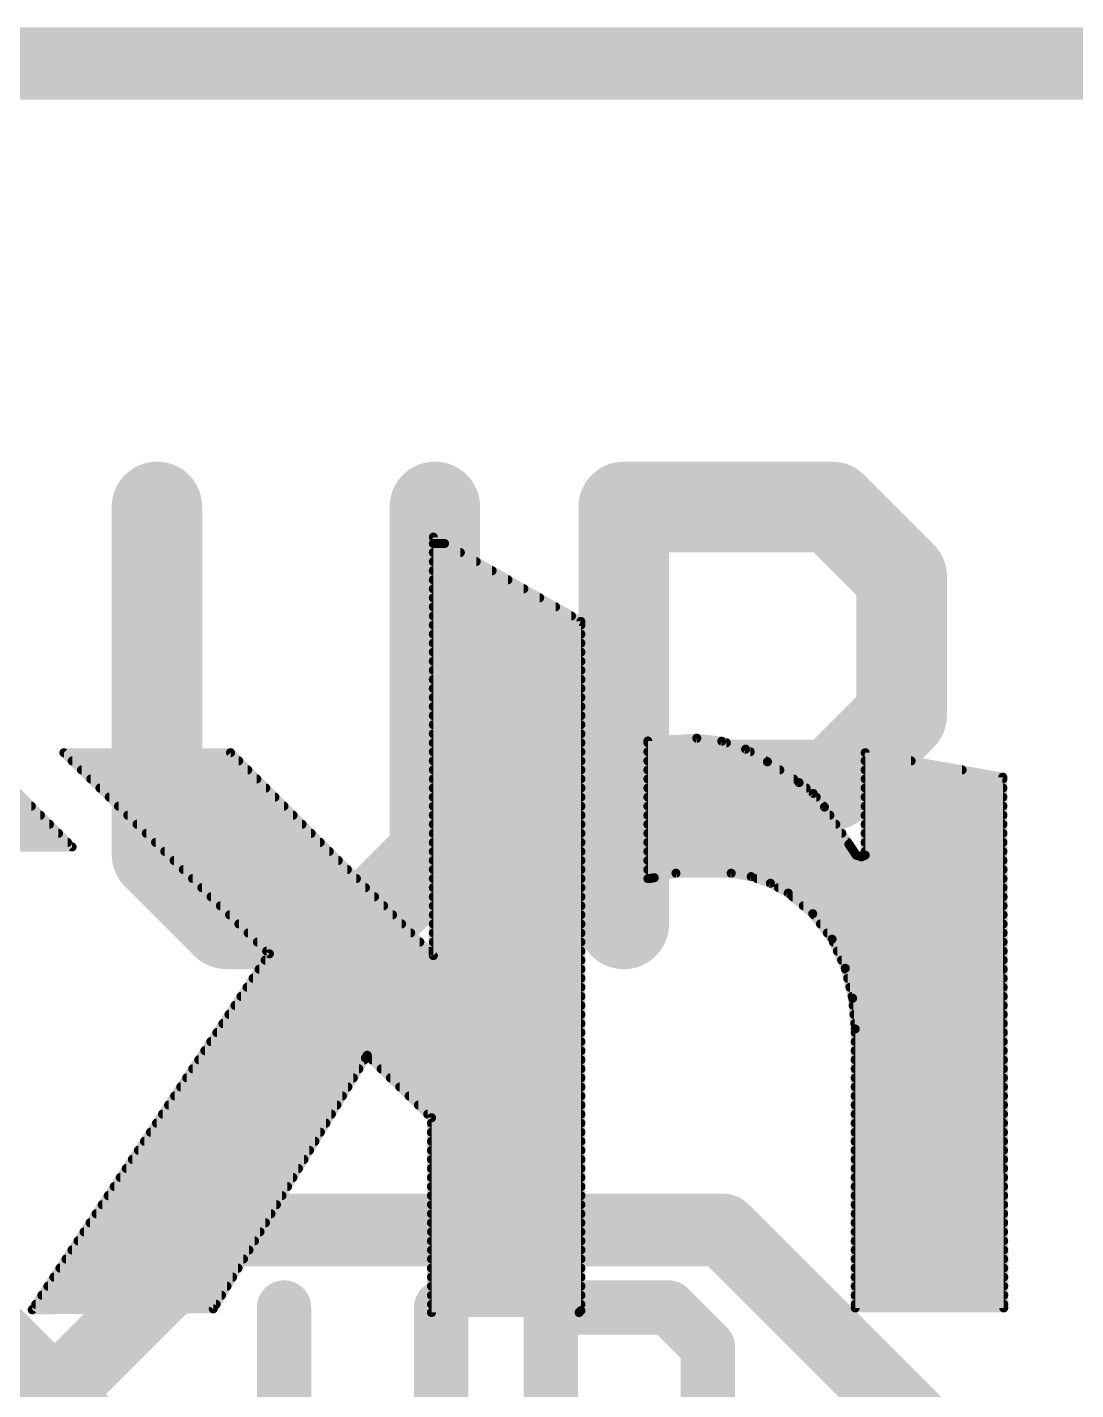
# Model space of a CAD drawing. Extents: x -19.1 to 23, y -12.7 to 20.4.
# Drawn here: x 10.079 to 13.02, y 16.601 to 20.422 of the extents above; entities that cross this region are included whole.
import ezdxf

# ---------------------------------------------------------------- set-up
doc = ezdxf.new("R2010")
doc.units = 0
for name, color, linetype in [('1', 12, 'CONTINUOUS'), ('20', 53, 'CONTINUOUS'), ('21', 41, 'CONTINUOUS'), ('22', 40, 'CONTINUOUS'), ('51', 53, 'CONTINUOUS')]:
    doc.layers.add(name, color=color, linetype=linetype)

# ---------------------------------------------------------------- blocks, each defined once
blk = doc.blocks.new('RECT')
blk.add_solid([(-0.5, -0.5), (0.5, -0.5), (-0.5, 0.5), (0.5, 0.5)])

msp = doc.modelspace()

# ---------------------------------------------------------------- linework, layer by layer
at = {"layer": '20', "const_width": 0.2032}
msp.add_lwpolyline([(22.86, 20.32), (0, 20.32)], dxfattribs=at)
at = {"layer": '21'}
for points, const_width in [([(10.4426, 19.0764), (10.4426, 18.1019)], 0.254), ([(11.2222, 18.1019), (11.2222, 19.0764)], 0.254), ([(11.7523, 17.907), (11.7523, 19.0764)], 0.254), ([(11.7523, 19.0764), (12.337, 19.0764)], 0.254), ([(12.337, 19.0764), (12.5319, 18.8815)], 0.254), ([(12.5319, 18.8815), (12.5319, 18.4917)], 0.254), ([(12.5319, 18.4917), (12.337, 18.2968)], 0.254), ([(12.337, 18.2968), (11.7523, 18.2968)], 0.254), ([(10.4426, 18.1019), (10.6375, 17.907)], 0.254), ([(11.0273, 17.907), (11.2222, 18.1019)], 0.254), ([(10.6375, 17.907), (11.0273, 17.907)], 0.254), ([(7.0813, 13.5132), (10.6168, 17.0487)], 0.2032), ([(10.6168, 17.0487), (12.031, 17.0487)], 0.2032), ([(12.031, 17.0487), (13.1978, 15.882)], 0.2032), ([(10.7991, 16.8313), (10.7991, 16.2805)], 0.1524), ([(11.2397, 16.2805), (11.2397, 16.8313)], 0.1524), ([(11.5475, 16.1703), (11.5475, 16.8313)], 0.1524), ([(11.5475, 16.8313), (11.878, 16.8313)], 0.1524), ([(11.878, 16.8313), (11.9881, 16.7211)], 0.1524), ([(11.9881, 16.7211), (11.9881, 16.5008)], 0.1524)]:
    msp.add_lwpolyline(points, dxfattribs=dict(at, const_width=const_width))
for points, const_width in [([(10.5061, 19.0764, 1), (10.3791, 19.0764)], 0.127), ([(11.2857, 19.0764, 1), (11.1587, 19.0764)], 0.127), ([(11.8158, 19.0764, 1), (11.6888, 19.0764)], 0.127), ([(11.7523, 19.1399, 1), (11.7523, 19.0129)], 0.127), ([(12.3819, 19.1213, 1), (12.2921, 19.0315)], 0.127), ([(12.337, 19.0129, 1), (12.337, 19.1399)], 0.127), ([(12.5954, 18.8815, 1), (12.4684, 18.8815)], 0.127), ([(12.487, 18.8366, 1), (12.5768, 18.9264)], 0.127), ([(12.5768, 18.4468, 1), (12.487, 18.5366)], 0.127), ([(12.4684, 18.4917, 1), (12.5954, 18.4917)], 0.127), ([(11.7523, 18.3603, 1), (11.7523, 18.2333)], 0.127), ([(12.337, 18.2333, 1), (12.337, 18.3603)], 0.127), ([(12.2921, 18.3417, 1), (12.3819, 18.2519)], 0.127), ([(10.4875, 18.1468, 1), (10.3977, 18.057)], 0.127), ([(11.2671, 18.057, 1), (11.1773, 18.1468)], 0.127), ([(10.3791, 18.1019, 1), (10.5061, 18.1019)], 0.127), ([(11.1587, 18.1019, 1), (11.2857, 18.1019)], 0.127), ([(10.6375, 17.9705, 1), (10.6375, 17.8435)], 0.127), ([(10.5926, 17.8621, 1), (10.6824, 17.9519)], 0.127), ([(10.9824, 17.9519, 1), (11.0722, 17.8621)], 0.127), ([(11.0273, 17.8435, 1), (11.0273, 17.9705)], 0.127), ([(11.6888, 17.907, 1), (11.8158, 17.907)], 0.127), ([(10.6168, 17.0995, 1), (10.6168, 16.9979)], 0.1016), ([(10.6527, 17.0128, 1), (10.5809, 17.0846)], 0.1016), ([(12.067, 17.0846, 1), (11.9951, 17.0128)], 0.1016), ([(12.031, 16.9979, 1), (12.031, 17.0995)], 0.1016), ([(10.8372, 16.8313, 1), (10.761, 16.8313)], 0.0762), ([(11.2778, 16.8313, 1), (11.2016, 16.8313)], 0.0762), ([(11.5856, 16.8313, 1), (11.5094, 16.8313)], 0.0762), ([(11.5475, 16.8694, 1), (11.5475, 16.7932)], 0.0762), ([(11.9049, 16.8582, 1), (11.851, 16.8043)], 0.0762), ([(11.878, 16.7932, 1), (11.878, 16.8694)], 0.0762), ([(12.0262, 16.7211, 1), (11.95, 16.7211)], 0.0762), ([(11.9612, 16.6942, 1), (12.0151, 16.7481)], 0.0762)]:
    msp.add_lwpolyline(points, format="xyb", dxfattribs=dict(at, const_width=const_width))
at = {"layer": '22', "const_width": 0.0254}
for points in [[(11.632, 18.7554), (11.218, 18.9916)], [(11.218, 18.9916), (11.218, 17.8181)], [(11.218, 18.9738), (11.2492, 18.9738)], [(11.218, 18.9484), (11.2937, 18.9484)], [(11.218, 18.923), (11.3382, 18.923)], [(11.218, 18.8976), (11.3828, 18.8976)], [(11.218, 18.8722), (11.4273, 18.8722)], [(11.218, 18.8468), (11.4718, 18.8468)], [(11.218, 18.8214), (11.5163, 18.8214)], [(11.218, 18.796), (11.5608, 18.796)], [(11.218, 18.7706), (11.6054, 18.7706)], [(11.632, 16.8224), (11.632, 18.7554)], [(11.218, 18.7452), (11.632, 18.7452)], [(11.218, 18.7198), (11.632, 18.7198)], [(11.218, 18.6944), (11.632, 18.6944)], [(11.218, 18.669), (11.632, 18.669)], [(11.218, 18.6436), (11.632, 18.6436)], [(11.218, 18.6182), (11.632, 18.6182)], [(11.218, 18.5928), (11.632, 18.5928)], [(11.218, 18.5674), (11.632, 18.5674)], [(11.218, 18.542), (11.632, 18.542)], [(11.218, 18.5166), (11.632, 18.5166)], [(11.218, 18.4912), (11.632, 18.4912)], [(11.218, 18.4658), (11.632, 18.4658)], [(11.218, 18.4404), (11.632, 18.4404)], [(11.218, 18.415), (11.632, 18.415)], [(11.9571, 18.4277), (11.8199, 18.4201)], [(11.8199, 18.4201), (11.8199, 18.034)], [(11.8199, 18.415), (12.04, 18.415)], [(12.0272, 18.4193), (11.9571, 18.4277)], [(12.0941, 18.397), (12.0272, 18.4193)], [(10.2045, 18.1229), (9.9378, 18.3896)], [(10.649, 18.3871), (10.1816, 18.3871)], [(10.1816, 18.3871), (10.7582, 17.8232)], [(11.218, 17.8181), (10.649, 18.3871)], [(11.218, 18.3896), (11.632, 18.3896)], [(11.8199, 18.3896), (12.1069, 18.3896)], [(12.1552, 18.3617), (12.0941, 18.397)], [(12.8156, 18.3185), (12.4295, 18.3871)], [(12.4295, 18.3871), (12.4295, 18.1)], [(10.205, 18.3642), (10.6719, 18.3642)], [(10.231, 18.3388), (10.6973, 18.3388)], [(11.218, 18.3642), (11.632, 18.3642)], [(11.218, 18.3388), (11.632, 18.3388)], [(11.8199, 18.3642), (12.1509, 18.3642)], [(11.8199, 18.3388), (12.19, 18.3388)], [(12.2441, 18.3032), (12.1552, 18.3617)], [(12.4295, 18.3642), (12.5584, 18.3642)], [(12.4295, 18.3388), (12.7013, 18.3388)], [(10.257, 18.3134), (10.7227, 18.3134)], [(11.218, 18.3134), (11.632, 18.3134)], [(11.8199, 18.3134), (12.2286, 18.3134)], [(12.2836, 18.273), (12.2441, 18.3032)], [(12.4295, 18.3134), (12.8156, 18.3134)], [(12.8182, 16.83), (12.8156, 18.3185)], [(10.2829, 18.288), (10.7481, 18.288)], [(10.3089, 18.2626), (10.7735, 18.2626)], [(11.218, 18.288), (11.632, 18.288)], [(11.218, 18.2626), (11.632, 18.2626)], [(11.8199, 18.288), (12.264, 18.288)], [(11.8199, 18.2626), (12.2921, 18.2626)], [(12.3152, 18.2347), (12.2836, 18.273)], [(12.4295, 18.288), (12.8157, 18.288)], [(12.4295, 18.2626), (12.8157, 18.2626)], [(9.0894, 18.2372), (10.0902, 18.2372)], [(10.3349, 18.2372), (10.7989, 18.2372)], [(11.218, 18.2372), (11.632, 18.2372)], [(11.8199, 18.2372), (12.3131, 18.2372)], [(12.3838, 18.1305), (12.3152, 18.2347)], [(12.4295, 18.2372), (12.8157, 18.2372)], [(9.0894, 18.2118), (10.1156, 18.2118)], [(9.0894, 18.1864), (10.141, 18.1864)], [(10.3608, 18.2118), (10.8243, 18.2118)], [(10.3868, 18.1864), (10.8497, 18.1864)], [(11.218, 18.2118), (11.632, 18.2118)], [(11.218, 18.1864), (11.632, 18.1864)], [(11.8199, 18.2118), (12.3303, 18.2118)], [(11.8199, 18.1864), (12.347, 18.1864)], [(12.4295, 18.2118), (12.8158, 18.2118)], [(12.4295, 18.1864), (12.8158, 18.1864)], [(9.0894, 18.161), (10.1664, 18.161)], [(10.4128, 18.161), (10.8751, 18.161)], [(11.218, 18.161), (11.632, 18.161)], [(11.8199, 18.161), (12.3637, 18.161)], [(12.4295, 18.161), (12.8159, 18.161)], [(9.0894, 18.1356), (10.1918, 18.1356)], [(9.8057, 18.1204), (10.2045, 18.1229)], [(10.4388, 18.1356), (10.9005, 18.1356)], [(10.4647, 18.1102), (10.9259, 18.1102)], [(11.218, 18.1356), (11.632, 18.1356)], [(11.218, 18.1102), (11.632, 18.1102)], [(11.8199, 18.1356), (12.3804, 18.1356)], [(11.8199, 18.1102), (12.3973, 18.1102)], [(12.4041, 18.1), (12.3838, 18.1305)], [(12.4194, 18.095), (12.4041, 18.1)], [(12.4295, 18.1), (12.4194, 18.095)], [(12.4295, 18.1356), (12.8159, 18.1356)], [(12.4295, 18.1102), (12.816, 18.1102)], [(10.4907, 18.0848), (10.9513, 18.0848)], [(11.218, 18.0848), (11.632, 18.0848)], [(11.8199, 18.0848), (12.816, 18.0848)], [(10.5167, 18.0594), (10.9767, 18.0594)], [(10.5427, 18.034), (11.0021, 18.034)], [(11.218, 18.0594), (11.632, 18.0594)], [(11.218, 18.034), (11.632, 18.034)], [(11.8199, 18.0594), (12.8161, 18.0594)], [(11.8199, 18.034), (11.8225, 18.034)], [(11.8199, 18.034), (11.8225, 18.034)], [(11.8225, 18.034), (11.8377, 18.0365)], [(11.8377, 18.0365), (11.8987, 18.0492)], [(11.8987, 18.0492), (12.0536, 18.0492)], [(12.0536, 18.0492), (12.1098, 18.0397)], [(12.1098, 18.0397), (12.1637, 18.0209)], [(12.1261, 18.034), (12.8161, 18.034)], [(10.5686, 18.0086), (11.0275, 18.0086)], [(11.218, 18.0086), (11.632, 18.0086)], [(12.1637, 18.0209), (12.2136, 17.9934)], [(12.186, 18.0086), (12.8161, 18.0086)], [(12.2136, 17.9934), (12.2823, 17.9357)], [(10.5946, 17.9832), (11.0529, 17.9832)], [(10.6206, 17.9578), (11.0783, 17.9578)], [(11.218, 17.9832), (11.632, 17.9832)], [(11.218, 17.9578), (11.632, 17.9578)], [(12.2257, 17.9832), (12.8162, 17.9832)], [(12.256, 17.9578), (12.8162, 17.9578)], [(10.6465, 17.9324), (11.1037, 17.9324)], [(11.218, 17.9324), (11.632, 17.9324)], [(12.2823, 17.9357), (12.3366, 17.8642)], [(12.2848, 17.9324), (12.8163, 17.9324)], [(10.6725, 17.907), (11.1291, 17.907)], [(10.6985, 17.8816), (11.1545, 17.8816)], [(11.218, 17.907), (11.632, 17.907)], [(11.218, 17.8816), (11.632, 17.8816)], [(12.3041, 17.907), (12.8163, 17.907)], [(12.3233, 17.8816), (12.8164, 17.8816)], [(10.7245, 17.8562), (11.1799, 17.8562)], [(11.218, 17.8562), (11.632, 17.8562)], [(12.3366, 17.8642), (12.3737, 17.7825)], [(12.3402, 17.8562), (12.8164, 17.8562)], [(10.7582, 17.8232), (10.0927, 16.825)], [(10.7463, 17.8054), (11.632, 17.8054)], [(10.7504, 17.8308), (11.2053, 17.8308)], [(11.218, 17.8308), (11.632, 17.8308)], [(12.3517, 17.8308), (12.8165, 17.8308)], [(12.3633, 17.8054), (12.8165, 17.8054)], [(10.7294, 17.78), (11.632, 17.78)], [(12.3737, 17.7825), (12.3942, 17.6985)], [(12.3743, 17.78), (12.8165, 17.78)], [(10.6955, 17.7292), (11.632, 17.7292)], [(10.7125, 17.7546), (11.632, 17.7546)], [(12.3805, 17.7546), (12.8166, 17.7546)], [(12.3867, 17.7292), (12.8166, 17.7292)], [(10.6617, 17.6784), (11.632, 17.6784)], [(10.6786, 17.7038), (11.632, 17.7038)], [(12.3929, 17.7038), (12.8167, 17.7038)], [(12.3942, 17.6985), (12.4016, 17.6124)], [(12.3959, 17.6784), (12.8167, 17.6784)], [(10.6447, 17.653), (11.632, 17.653)], [(12.3981, 17.653), (12.8168, 17.653)], [(10.6109, 17.6022), (11.632, 17.6022)], [(10.6278, 17.6276), (11.632, 17.6276)], [(12.4003, 17.6276), (12.8168, 17.6276)], [(12.4016, 17.6124), (12.4016, 16.83)], [(12.4016, 17.6022), (12.8169, 17.6022)], [(10.5939, 17.5768), (11.632, 17.5768)], [(12.4016, 17.5768), (12.8169, 17.5768)], [(10.5601, 17.526), (11.0244, 17.526)], [(10.577, 17.5514), (11.632, 17.5514)], [(10.6007, 16.8275), (11.0275, 17.5311)], [(11.0275, 17.5311), (11.0325, 17.5387)], [(11.0325, 17.5387), (11.2129, 17.3634)], [(11.0456, 17.526), (11.632, 17.526)], [(12.4016, 17.5514), (12.8169, 17.5514)], [(12.4016, 17.526), (12.817, 17.526)], [(10.5431, 17.5006), (11.009, 17.5006)], [(11.0717, 17.5006), (11.632, 17.5006)], [(12.4016, 17.5006), (12.817, 17.5006)], [(10.5093, 17.4498), (10.9782, 17.4498)], [(10.5262, 17.4752), (10.9936, 17.4752)], [(11.0978, 17.4752), (11.632, 17.4752)], [(11.124, 17.4498), (11.632, 17.4498)], [(12.4016, 17.4752), (12.8171, 17.4752)], [(12.4016, 17.4498), (12.8171, 17.4498)], [(10.4923, 17.4244), (10.9628, 17.4244)], [(11.1501, 17.4244), (11.632, 17.4244)], [(12.4016, 17.4244), (12.8172, 17.4244)], [(10.4585, 17.3736), (10.932, 17.3736)], [(10.4754, 17.399), (10.9474, 17.399)], [(11.1763, 17.399), (11.632, 17.399)], [(11.2024, 17.3736), (11.632, 17.3736)], [(12.4016, 17.399), (12.8172, 17.399)], [(12.4016, 17.3736), (12.8173, 17.3736)], [(10.4415, 17.3482), (10.9166, 17.3482)], [(11.2129, 17.3634), (11.2129, 16.8173)], [(11.2129, 17.3482), (11.632, 17.3482)], [(12.4016, 17.3482), (12.8173, 17.3482)], [(10.4077, 17.2974), (10.8857, 17.2974)], [(10.4246, 17.3228), (10.9011, 17.3228)], [(11.2129, 17.3228), (11.632, 17.3228)], [(11.2129, 17.2974), (11.632, 17.2974)], [(12.4016, 17.3228), (12.8173, 17.3228)], [(12.4016, 17.2974), (12.8174, 17.2974)], [(10.3907, 17.272), (10.8703, 17.272)], [(11.2129, 17.272), (11.632, 17.272)], [(12.4016, 17.272), (12.8174, 17.272)], [(10.3568, 17.2212), (10.8395, 17.2212)], [(10.3738, 17.2466), (10.8549, 17.2466)], [(11.2129, 17.2466), (11.632, 17.2466)], [(11.2129, 17.2212), (11.632, 17.2212)], [(12.4016, 17.2466), (12.8175, 17.2466)], [(12.4016, 17.2212), (12.8175, 17.2212)], [(10.3399, 17.1958), (10.8241, 17.1958)], [(11.2129, 17.1958), (11.632, 17.1958)], [(12.4016, 17.1958), (12.8176, 17.1958)], [(10.306, 17.145), (10.7933, 17.145)], [(10.323, 17.1704), (10.8087, 17.1704)], [(11.2129, 17.1704), (11.632, 17.1704)], [(11.2129, 17.145), (11.632, 17.145)], [(12.4016, 17.1704), (12.8176, 17.1704)], [(12.4016, 17.145), (12.8177, 17.145)], [(10.2891, 17.1196), (10.7779, 17.1196)], [(11.2129, 17.1196), (11.632, 17.1196)], [(12.4016, 17.1196), (12.8177, 17.1196)], [(10.2552, 17.0688), (10.7471, 17.0688)], [(10.2722, 17.0942), (10.7625, 17.0942)], [(11.2129, 17.0942), (11.632, 17.0942)], [(11.2129, 17.0688), (11.632, 17.0688)], [(12.4016, 17.0942), (12.8177, 17.0942)], [(12.4016, 17.0688), (12.8178, 17.0688)], [(10.2383, 17.0434), (10.7317, 17.0434)], [(11.2129, 17.0434), (11.632, 17.0434)], [(12.4016, 17.0434), (12.8178, 17.0434)], [(10.2044, 16.9926), (10.7008, 16.9926)], [(10.2214, 17.018), (10.7163, 17.018)], [(11.2129, 17.018), (11.632, 17.018)], [(11.2129, 16.9926), (11.632, 16.9926)], [(12.4016, 17.018), (12.8179, 17.018)], [(12.4016, 16.9926), (12.8179, 16.9926)], [(10.1875, 16.9672), (10.6854, 16.9672)], [(11.2129, 16.9672), (11.632, 16.9672)], [(12.4016, 16.9672), (12.818, 16.9672)], [(10.1536, 16.9164), (10.6546, 16.9164)], [(10.1706, 16.9418), (10.67, 16.9418)], [(11.2129, 16.9418), (11.632, 16.9418)], [(11.2129, 16.9164), (11.632, 16.9164)], [(12.4016, 16.9418), (12.818, 16.9418)], [(12.4016, 16.9164), (12.8181, 16.9164)], [(10.1367, 16.891), (10.6392, 16.891)], [(11.2129, 16.891), (11.632, 16.891)], [(12.4016, 16.891), (12.8181, 16.891)], [(10.1028, 16.8402), (10.6084, 16.8402)], [(10.1198, 16.8656), (10.6238, 16.8656)], [(11.2129, 16.8656), (11.632, 16.8656)], [(11.2129, 16.8402), (11.632, 16.8402)], [(12.4016, 16.8656), (12.8181, 16.8656)], [(12.4016, 16.8402), (12.8182, 16.8402)], [(10.0927, 16.825), (10.6007, 16.8275)], [(11.2129, 16.8173), (11.6269, 16.8173)], [(11.6269, 16.8173), (11.632, 16.8224)], [(12.4016, 16.83), (12.8182, 16.83)]]:
    msp.add_lwpolyline(points, dxfattribs=at)
at = {"layer": '22', "const_width": 0.0127}
for points in [[(11.2211, 18.9971, 1), (11.2149, 18.9861)], [(11.2243, 18.9916, 1), (11.2117, 18.9916)], [(11.218, 18.9802, 1), (11.218, 18.9674)], [(11.218, 18.9548, 1), (11.218, 18.942)], [(11.2492, 18.9674, 1), (11.2492, 18.9802)], [(11.2937, 18.942, 1), (11.2937, 18.9548)], [(11.218, 18.9294, 1), (11.218, 18.9167)], [(11.3382, 18.9167, 1), (11.3382, 18.9294)], [(11.218, 18.904, 1), (11.218, 18.8912)], [(11.218, 18.8786, 1), (11.218, 18.8658)], [(11.3828, 18.8912, 1), (11.3828, 18.904)], [(11.4273, 18.8658, 1), (11.4273, 18.8786)], [(11.218, 18.8532, 1), (11.218, 18.8405)], [(11.4718, 18.8405, 1), (11.4718, 18.8532)], [(11.218, 18.8278, 1), (11.218, 18.815)], [(11.218, 18.8024, 1), (11.218, 18.7896)], [(11.5163, 18.815, 1), (11.5163, 18.8278)], [(11.5608, 18.7896, 1), (11.5608, 18.8024)], [(11.218, 18.777, 1), (11.218, 18.7643)], [(11.6054, 18.7643, 1), (11.6054, 18.777)], [(11.6383, 18.7554, 1), (11.6257, 18.7554)], [(11.6289, 18.7499, 1), (11.6351, 18.7609)], [(11.218, 18.7516, 1), (11.218, 18.7388)], [(11.218, 18.7262, 1), (11.218, 18.7134)], [(11.632, 18.7388, 1), (11.632, 18.7516)], [(11.632, 18.7134, 1), (11.632, 18.7262)], [(11.218, 18.7008, 1), (11.218, 18.6881)], [(11.632, 18.6881, 1), (11.632, 18.7008)], [(11.218, 18.6754, 1), (11.218, 18.6626)], [(11.218, 18.65, 1), (11.218, 18.6372)], [(11.632, 18.6626, 1), (11.632, 18.6754)], [(11.632, 18.6372, 1), (11.632, 18.65)], [(11.218, 18.6246, 1), (11.218, 18.6119)], [(11.632, 18.6119, 1), (11.632, 18.6246)], [(11.218, 18.5992, 1), (11.218, 18.5864)], [(11.218, 18.5738, 1), (11.218, 18.561)], [(11.632, 18.5864, 1), (11.632, 18.5992)], [(11.632, 18.561, 1), (11.632, 18.5738)], [(11.218, 18.5484, 1), (11.218, 18.5357)], [(11.632, 18.5357, 1), (11.632, 18.5484)], [(11.218, 18.523, 1), (11.218, 18.5102)], [(11.218, 18.4976, 1), (11.218, 18.4848)], [(11.632, 18.5102, 1), (11.632, 18.523)], [(11.632, 18.4848, 1), (11.632, 18.4976)], [(11.218, 18.4722, 1), (11.218, 18.4595)], [(11.632, 18.4595, 1), (11.632, 18.4722)], [(11.218, 18.4468, 1), (11.218, 18.434)], [(11.218, 18.4214, 1), (11.218, 18.4086)], [(11.632, 18.434, 1), (11.632, 18.4468)], [(11.632, 18.4086, 1), (11.632, 18.4214)], [(11.8195, 18.4264, 1), (11.8203, 18.4138)], [(11.8199, 18.4214, 1), (11.8199, 18.4086)], [(11.8262, 18.4201, 1), (11.8136, 18.4201)], [(11.9579, 18.434, 1), (11.9563, 18.4214)], [(11.9575, 18.4214, 1), (11.9567, 18.434)], [(12.0292, 18.4253, 1), (12.0251, 18.4133)], [(12.0264, 18.413, 1), (12.0279, 18.4256)], [(12.04, 18.4086, 1), (12.04, 18.4214)], [(10.1816, 18.3935, 1), (10.1816, 18.3807)], [(10.186, 18.3916, 1), (10.1772, 18.3826)], [(10.6535, 18.3916, 1), (10.6445, 18.3826)], [(10.649, 18.3807, 1), (10.649, 18.3935)], [(11.218, 18.396, 1), (11.218, 18.3833)], [(11.632, 18.3833, 1), (11.632, 18.396)], [(11.8199, 18.396, 1), (11.8199, 18.3833)], [(12.0973, 18.4025, 1), (12.0909, 18.3915)], [(12.0921, 18.391, 1), (12.0961, 18.403)], [(12.1069, 18.3833, 1), (12.1069, 18.396)], [(12.4306, 18.3934, 1), (12.4284, 18.3808)], [(12.4359, 18.3871, 1), (12.4232, 18.3871)], [(10.205, 18.3706, 1), (10.205, 18.3578)], [(10.231, 18.3452, 1), (10.231, 18.3325)], [(10.6719, 18.3578, 1), (10.6719, 18.3706)], [(10.6973, 18.3325, 1), (10.6973, 18.3452)], [(11.218, 18.3706, 1), (11.218, 18.3578)], [(11.218, 18.3452, 1), (11.218, 18.3325)], [(11.632, 18.3578, 1), (11.632, 18.3706)], [(11.632, 18.3325, 1), (11.632, 18.3452)], [(11.8199, 18.3706, 1), (11.8199, 18.3578)], [(11.8199, 18.3452, 1), (11.8199, 18.3325)], [(12.1587, 18.367, 1), (12.1517, 18.3564)], [(12.1509, 18.3578, 1), (12.1509, 18.3706)], [(12.152, 18.3562, 1), (12.1584, 18.3672)], [(12.19, 18.3325, 1), (12.19, 18.3452)], [(12.4295, 18.3706, 1), (12.4295, 18.3578)], [(12.4295, 18.3452, 1), (12.4295, 18.3325)], [(12.5584, 18.3578, 1), (12.5584, 18.3706)], [(12.7013, 18.3325, 1), (12.7013, 18.3452)], [(10.257, 18.3198, 1), (10.257, 18.3071)], [(10.7227, 18.3071, 1), (10.7227, 18.3198)], [(11.218, 18.3198, 1), (11.218, 18.3071)], [(11.632, 18.3071, 1), (11.632, 18.3198)], [(11.8199, 18.3198, 1), (11.8199, 18.3071)], [(12.2286, 18.3071, 1), (12.2286, 18.3198)], [(12.248, 18.3082, 1), (12.2402, 18.2982)], [(12.2406, 18.2979, 1), (12.2476, 18.3085)], [(12.4295, 18.3198, 1), (12.4295, 18.3071)], [(12.8219, 18.3185, 1), (12.8093, 18.3185)], [(12.8145, 18.3122, 1), (12.8167, 18.3248)], [(12.8156, 18.3071, 1), (12.8156, 18.3198)], [(10.2829, 18.2944, 1), (10.2829, 18.2816)], [(10.3089, 18.269, 1), (10.3089, 18.2563)], [(10.7481, 18.2816, 1), (10.7481, 18.2944)], [(10.7735, 18.2563, 1), (10.7735, 18.269)], [(11.218, 18.2944, 1), (11.218, 18.2816)], [(11.218, 18.269, 1), (11.218, 18.2563)], [(11.632, 18.2816, 1), (11.632, 18.2944)], [(11.632, 18.2563, 1), (11.632, 18.269)], [(11.8199, 18.2944, 1), (11.8199, 18.2816)], [(11.8199, 18.269, 1), (11.8199, 18.2563)], [(12.264, 18.2816, 1), (12.264, 18.2944)], [(12.2884, 18.277, 1), (12.2787, 18.269)], [(12.2797, 18.268, 1), (12.2874, 18.278)], [(12.2921, 18.2563, 1), (12.2921, 18.269)], [(12.4295, 18.2944, 1), (12.4295, 18.2816)], [(12.4295, 18.269, 1), (12.4295, 18.2563)], [(12.8157, 18.2816, 1), (12.8157, 18.2944)], [(12.8157, 18.2563, 1), (12.8157, 18.269)], [(10.0902, 18.2309, 1), (10.0902, 18.2436)], [(10.3349, 18.2436, 1), (10.3349, 18.2309)], [(10.7989, 18.2309, 1), (10.7989, 18.2436)], [(11.218, 18.2436, 1), (11.218, 18.2309)], [(11.632, 18.2309, 1), (11.632, 18.2436)], [(11.8199, 18.2436, 1), (11.8199, 18.2309)], [(12.3205, 18.2382, 1), (12.3099, 18.2312)], [(12.3103, 18.2307, 1), (12.3201, 18.2387)], [(12.3131, 18.2309, 1), (12.3131, 18.2436)], [(12.4295, 18.2436, 1), (12.4295, 18.2309)], [(12.8157, 18.2309, 1), (12.8157, 18.2436)], [(10.1156, 18.2054, 1), (10.1156, 18.2182)], [(10.141, 18.1801, 1), (10.141, 18.1928)], [(10.3608, 18.2182, 1), (10.3608, 18.2054)], [(10.3868, 18.1928, 1), (10.3868, 18.1801)], [(10.8243, 18.2054, 1), (10.8243, 18.2182)], [(10.8497, 18.1801, 1), (10.8497, 18.1928)], [(11.218, 18.2182, 1), (11.218, 18.2054)], [(11.218, 18.1928, 1), (11.218, 18.1801)], [(11.632, 18.2054, 1), (11.632, 18.2182)], [(11.632, 18.1801, 1), (11.632, 18.1928)], [(11.8199, 18.2182, 1), (11.8199, 18.2054)], [(11.8199, 18.1928, 1), (11.8199, 18.1801)], [(12.3303, 18.2054, 1), (12.3303, 18.2182)], [(12.347, 18.1801, 1), (12.347, 18.1928)], [(12.4295, 18.2182, 1), (12.4295, 18.2054)], [(12.4295, 18.1928, 1), (12.4295, 18.1801)], [(12.8158, 18.2054, 1), (12.8158, 18.2182)], [(12.8158, 18.1801, 1), (12.8158, 18.1928)], [(10.1664, 18.1547, 1), (10.1664, 18.1674)], [(10.4128, 18.1674, 1), (10.4128, 18.1547)], [(10.8751, 18.1547, 1), (10.8751, 18.1674)], [(11.218, 18.1674, 1), (11.218, 18.1547)], [(11.632, 18.1547, 1), (11.632, 18.1674)], [(11.8199, 18.1674, 1), (11.8199, 18.1547)], [(12.3637, 18.1547, 1), (12.3637, 18.1674)], [(12.4295, 18.1674, 1), (12.4295, 18.1547)], [(12.8159, 18.1547, 1), (12.8159, 18.1674)], [(10.1918, 18.1292, 1), (10.1918, 18.142)], [(10.2, 18.1184, 1), (10.209, 18.1274)], [(10.2045, 18.1166, 1), (10.2045, 18.1292)], [(10.4388, 18.142, 1), (10.4388, 18.1292)], [(10.4647, 18.1166, 1), (10.4647, 18.1039)], [(10.9005, 18.1292, 1), (10.9005, 18.142)], [(10.9259, 18.1039, 1), (10.9259, 18.1166)], [(11.218, 18.142, 1), (11.218, 18.1292)], [(11.218, 18.1166, 1), (11.218, 18.1039)], [(11.632, 18.1292, 1), (11.632, 18.142)], [(11.632, 18.1039, 1), (11.632, 18.1166)], [(11.8199, 18.142, 1), (11.8199, 18.1292)], [(11.8199, 18.1166, 1), (11.8199, 18.1039)], [(12.3891, 18.134, 1), (12.3785, 18.127)], [(12.3785, 18.127, 1), (12.3891, 18.134)], [(12.3804, 18.1292, 1), (12.3804, 18.142)], [(12.3973, 18.1039, 1), (12.3973, 18.1166)], [(12.4061, 18.106, 1), (12.4021, 18.094)], [(12.4295, 18.142, 1), (12.4295, 18.1292)], [(12.4295, 18.1166, 1), (12.4295, 18.1039)], [(12.4323, 18.0943, 1), (12.4267, 18.1057)], [(12.8159, 18.1292, 1), (12.8159, 18.142)], [(12.816, 18.1039, 1), (12.816, 18.1166)], [(10.4907, 18.0912, 1), (10.4907, 18.0785)], [(10.9513, 18.0785, 1), (10.9513, 18.0912)], [(11.218, 18.0912, 1), (11.218, 18.0785)], [(11.632, 18.0785, 1), (11.632, 18.0912)], [(11.8199, 18.0912, 1), (11.8199, 18.0785)], [(12.3988, 18.0965, 1), (12.4094, 18.1035)], [(12.4166, 18.1007, 1), (12.4222, 18.0893)], [(12.4174, 18.089, 1), (12.4214, 18.101)], [(12.4232, 18.1, 1), (12.4359, 18.1)], [(12.816, 18.0785, 1), (12.816, 18.0912)], [(10.5167, 18.0658, 1), (10.5167, 18.053)], [(10.5427, 18.0404, 1), (10.5427, 18.0277)], [(10.9767, 18.053, 1), (10.9767, 18.0658)], [(11.0021, 18.0277, 1), (11.0021, 18.0404)], [(11.218, 18.0658, 1), (11.218, 18.053)], [(11.218, 18.0404, 1), (11.218, 18.0277)], [(11.632, 18.053, 1), (11.632, 18.0658)], [(11.632, 18.0277, 1), (11.632, 18.0404)], [(11.8199, 18.0658, 1), (11.8199, 18.053)], [(11.8199, 18.0404, 1), (11.8199, 18.0277)], [(11.8199, 18.0404, 1), (11.8199, 18.0277)], [(11.8136, 18.034, 1), (11.8262, 18.034)], [(11.8215, 18.0403, 1), (11.8235, 18.0277)], [(11.8225, 18.0277, 1), (11.8225, 18.0404)], [(11.8225, 18.0277, 1), (11.8225, 18.0404)], [(11.8364, 18.0427, 1), (11.839, 18.0303)], [(11.8387, 18.0302, 1), (11.8367, 18.0428)], [(11.8987, 18.0556, 1), (11.8987, 18.0429)], [(11.9, 18.043, 1), (11.8974, 18.0554)], [(12.0547, 18.0555, 1), (12.0525, 18.0429)], [(12.0536, 18.0429, 1), (12.0536, 18.0556)], [(12.1119, 18.0457, 1), (12.1077, 18.0337)], [(12.1088, 18.0334, 1), (12.1109, 18.0459)], [(12.1261, 18.0404, 1), (12.1261, 18.0277)], [(12.8161, 18.053, 1), (12.8161, 18.0658)], [(12.8161, 18.0277, 1), (12.8161, 18.0404)], [(10.5686, 18.015, 1), (10.5686, 18.0023)], [(11.0275, 18.0023, 1), (11.0275, 18.015)], [(11.218, 18.015, 1), (11.218, 18.0023)], [(11.632, 18.0023, 1), (11.632, 18.015)], [(12.1667, 18.0265, 1), (12.1606, 18.0154)], [(12.1616, 18.0149, 1), (12.1658, 18.0269)], [(12.186, 18.015, 1), (12.186, 18.0023)], [(12.2177, 17.9983, 1), (12.2095, 17.9885)], [(12.2105, 17.9878, 1), (12.2167, 17.999)], [(12.8161, 18.0023, 1), (12.8161, 18.015)], [(10.5946, 17.9896, 1), (10.5946, 17.9768)], [(10.6206, 17.9642, 1), (10.6206, 17.9515)], [(11.0529, 17.9768, 1), (11.0529, 17.9896)], [(11.0783, 17.9515, 1), (11.0783, 17.9642)], [(11.218, 17.9896, 1), (11.218, 17.9768)], [(11.218, 17.9642, 1), (11.218, 17.9515)], [(11.632, 17.9768, 1), (11.632, 17.9896)], [(11.632, 17.9515, 1), (11.632, 17.9642)], [(12.2257, 17.9896, 1), (12.2257, 17.9768)], [(12.256, 17.9642, 1), (12.256, 17.9515)], [(12.8162, 17.9768, 1), (12.8162, 17.9896)], [(12.8162, 17.9515, 1), (12.8162, 17.9642)], [(10.6465, 17.9388, 1), (10.6465, 17.9261)], [(11.1037, 17.9261, 1), (11.1037, 17.9388)], [(11.218, 17.9388, 1), (11.218, 17.9261)], [(11.632, 17.9261, 1), (11.632, 17.9388)], [(12.2874, 17.9395, 1), (12.2772, 17.9318)], [(12.2782, 17.9308, 1), (12.2864, 17.9405)], [(12.2848, 17.9388, 1), (12.2848, 17.9261)], [(12.8163, 17.9261, 1), (12.8163, 17.9388)], [(10.6725, 17.9134, 1), (10.6725, 17.9006)], [(10.6985, 17.888, 1), (10.6985, 17.8753)], [(11.1291, 17.9006, 1), (11.1291, 17.9134)], [(11.1545, 17.8753, 1), (11.1545, 17.888)], [(11.218, 17.9134, 1), (11.218, 17.9006)], [(11.218, 17.888, 1), (11.218, 17.8753)], [(11.632, 17.9006, 1), (11.632, 17.9134)], [(11.632, 17.8753, 1), (11.632, 17.888)], [(12.3041, 17.9134, 1), (12.3041, 17.9006)], [(12.3233, 17.888, 1), (12.3233, 17.8753)], [(12.8163, 17.9006, 1), (12.8163, 17.9134)], [(12.8164, 17.8753, 1), (12.8164, 17.888)], [(10.7245, 17.8626, 1), (10.7245, 17.8498)], [(11.1799, 17.8498, 1), (11.1799, 17.8626)], [(11.218, 17.8626, 1), (11.218, 17.8498)], [(11.632, 17.8498, 1), (11.632, 17.8626)], [(12.3423, 17.8668, 1), (12.3308, 17.8616)], [(12.3315, 17.8603, 1), (12.3416, 17.868)], [(12.3402, 17.8626, 1), (12.3402, 17.8498)], [(12.8164, 17.8498, 1), (12.8164, 17.8626)], [(10.7463, 17.8118, 1), (10.7463, 17.7991)], [(10.7504, 17.8372, 1), (10.7504, 17.8244)], [(10.7635, 17.8197, 1), (10.7529, 17.8267)], [(10.7538, 17.8187, 1), (10.7626, 17.8277)], [(11.2053, 17.8244, 1), (11.2053, 17.8372)], [(11.218, 17.8372, 1), (11.218, 17.8244)], [(11.2117, 17.8181, 1), (11.2243, 17.8181)], [(11.2135, 17.8136, 1), (11.2225, 17.8226)], [(11.632, 17.8244, 1), (11.632, 17.8372)], [(11.632, 17.7991, 1), (11.632, 17.8118)], [(12.3517, 17.8372, 1), (12.3517, 17.8244)], [(12.3633, 17.8118, 1), (12.3633, 17.7991)], [(12.8165, 17.8244, 1), (12.8165, 17.8372)], [(12.8165, 17.7991, 1), (12.8165, 17.8118)], [(10.7294, 17.7864, 1), (10.7294, 17.7736)], [(11.632, 17.7736, 1), (11.632, 17.7864)], [(12.3799, 17.784, 1), (12.3675, 17.781)], [(12.3743, 17.7864, 1), (12.3743, 17.7736)], [(12.3679, 17.7799, 1), (12.3795, 17.7851)], [(12.8165, 17.7736, 1), (12.8165, 17.7864)], [(10.6955, 17.7356, 1), (10.6955, 17.7229)], [(10.7125, 17.761, 1), (10.7125, 17.7482)], [(11.632, 17.7482, 1), (11.632, 17.761)], [(11.632, 17.7229, 1), (11.632, 17.7356)], [(12.3805, 17.761, 1), (12.3805, 17.7482)], [(12.3867, 17.7356, 1), (12.3867, 17.7229)], [(12.8166, 17.7482, 1), (12.8166, 17.761)], [(12.8166, 17.7229, 1), (12.8166, 17.7356)], [(10.6617, 17.6848, 1), (10.6617, 17.672)], [(10.6786, 17.7102, 1), (10.6786, 17.6974)], [(11.632, 17.6974, 1), (11.632, 17.7102)], [(11.632, 17.672, 1), (11.632, 17.6848)], [(12.3929, 17.7102, 1), (12.3929, 17.6974)], [(12.4005, 17.6991, 1), (12.3878, 17.698)], [(12.388, 17.697, 1), (12.4003, 17.7)], [(12.3959, 17.6848, 1), (12.3959, 17.672)], [(12.8167, 17.6974, 1), (12.8167, 17.7102)], [(12.8167, 17.672, 1), (12.8167, 17.6848)], [(10.6447, 17.6594, 1), (10.6447, 17.6467)], [(11.632, 17.6467, 1), (11.632, 17.6594)], [(12.3981, 17.6594, 1), (12.3981, 17.6467)], [(12.8168, 17.6467, 1), (12.8168, 17.6594)], [(10.6109, 17.6086, 1), (10.6109, 17.5958)], [(10.6278, 17.634, 1), (10.6278, 17.6212)], [(11.632, 17.6212, 1), (11.632, 17.634)], [(11.632, 17.5958, 1), (11.632, 17.6086)], [(12.4003, 17.634, 1), (12.4003, 17.6212)], [(12.4016, 17.6086, 1), (12.4016, 17.5958)], [(12.4079, 17.6124, 1), (12.3953, 17.6124)], [(12.3953, 17.6119, 1), (12.4079, 17.6129)], [(12.8168, 17.6212, 1), (12.8168, 17.634)], [(12.8169, 17.5958, 1), (12.8169, 17.6086)], [(10.5939, 17.5832, 1), (10.5939, 17.5705)], [(11.632, 17.5705, 1), (11.632, 17.5832)], [(12.4016, 17.5832, 1), (12.4016, 17.5705)], [(12.8169, 17.5705, 1), (12.8169, 17.5832)], [(10.5601, 17.5324, 1), (10.5601, 17.5196)], [(10.577, 17.5578, 1), (10.577, 17.545)], [(11.0222, 17.5346, 1), (11.0328, 17.5276)], [(11.0329, 17.5278, 1), (11.0221, 17.5344)], [(11.0244, 17.5196, 1), (11.0244, 17.5324)], [(11.0369, 17.5433, 1), (11.0281, 17.5341)], [(11.0378, 17.5352, 1), (11.0272, 17.5422)], [(11.0456, 17.5324, 1), (11.0456, 17.5196)], [(11.632, 17.545, 1), (11.632, 17.5578)], [(11.632, 17.5196, 1), (11.632, 17.5324)], [(12.4016, 17.5578, 1), (12.4016, 17.545)], [(12.4016, 17.5324, 1), (12.4016, 17.5196)], [(12.8169, 17.545, 1), (12.8169, 17.5578)], [(12.817, 17.5196, 1), (12.817, 17.5324)], [(10.5431, 17.507, 1), (10.5431, 17.4943)], [(11.009, 17.4943, 1), (11.009, 17.507)], [(11.0717, 17.507, 1), (11.0717, 17.4943)], [(11.632, 17.4943, 1), (11.632, 17.507)], [(12.4016, 17.507, 1), (12.4016, 17.4943)], [(12.817, 17.4943, 1), (12.817, 17.507)], [(10.5093, 17.4562, 1), (10.5093, 17.4434)], [(10.5262, 17.4816, 1), (10.5262, 17.4688)], [(10.9782, 17.4434, 1), (10.9782, 17.4562)], [(10.9936, 17.4688, 1), (10.9936, 17.4816)], [(11.0978, 17.4816, 1), (11.0978, 17.4688)], [(11.124, 17.4562, 1), (11.124, 17.4434)], [(11.632, 17.4688, 1), (11.632, 17.4816)], [(11.632, 17.4434, 1), (11.632, 17.4562)], [(12.4016, 17.4816, 1), (12.4016, 17.4688)], [(12.4016, 17.4562, 1), (12.4016, 17.4434)], [(12.8171, 17.4688, 1), (12.8171, 17.4816)], [(12.8171, 17.4434, 1), (12.8171, 17.4562)], [(10.4923, 17.4308, 1), (10.4923, 17.4181)], [(10.9628, 17.4181, 1), (10.9628, 17.4308)], [(11.1501, 17.4308, 1), (11.1501, 17.4181)], [(11.632, 17.4181, 1), (11.632, 17.4308)], [(12.4016, 17.4308, 1), (12.4016, 17.4181)], [(12.8172, 17.4181, 1), (12.8172, 17.4308)], [(10.4585, 17.38, 1), (10.4585, 17.3672)], [(10.4754, 17.4054, 1), (10.4754, 17.3926)], [(10.932, 17.3672, 1), (10.932, 17.38)], [(10.9474, 17.3926, 1), (10.9474, 17.4054)], [(11.1763, 17.4054, 1), (11.1763, 17.3926)], [(11.2024, 17.38, 1), (11.2024, 17.3672)], [(11.632, 17.3926, 1), (11.632, 17.4054)], [(11.632, 17.3672, 1), (11.632, 17.38)], [(12.4016, 17.4054, 1), (12.4016, 17.3926)], [(12.4016, 17.38, 1), (12.4016, 17.3672)], [(12.8172, 17.3926, 1), (12.8172, 17.4054)], [(12.8173, 17.3672, 1), (12.8173, 17.38)], [(10.4415, 17.3546, 1), (10.4415, 17.3419)], [(10.9166, 17.3419, 1), (10.9166, 17.3546)], [(11.2193, 17.3634, 1), (11.2066, 17.3634)], [(11.2129, 17.3546, 1), (11.2129, 17.3419)], [(11.2085, 17.3588, 1), (11.2173, 17.368)], [(11.632, 17.3419, 1), (11.632, 17.3546)], [(12.4016, 17.3546, 1), (12.4016, 17.3419)], [(12.8173, 17.3419, 1), (12.8173, 17.3546)], [(10.4077, 17.3038, 1), (10.4077, 17.291)], [(10.4246, 17.3292, 1), (10.4246, 17.3164)], [(10.8857, 17.291, 1), (10.8857, 17.3038)], [(10.9011, 17.3164, 1), (10.9011, 17.3292)], [(11.2129, 17.3292, 1), (11.2129, 17.3164)], [(11.2129, 17.3038, 1), (11.2129, 17.291)], [(11.632, 17.3164, 1), (11.632, 17.3292)], [(11.632, 17.291, 1), (11.632, 17.3038)], [(12.4016, 17.3292, 1), (12.4016, 17.3164)], [(12.4016, 17.3038, 1), (12.4016, 17.291)], [(12.8173, 17.3164, 1), (12.8173, 17.3292)], [(12.8174, 17.291, 1), (12.8174, 17.3038)], [(10.3907, 17.2784, 1), (10.3907, 17.2657)], [(10.8703, 17.2657, 1), (10.8703, 17.2784)], [(11.2129, 17.2784, 1), (11.2129, 17.2657)], [(11.632, 17.2657, 1), (11.632, 17.2784)], [(12.4016, 17.2784, 1), (12.4016, 17.2657)], [(12.8174, 17.2657, 1), (12.8174, 17.2784)], [(10.3568, 17.2276, 1), (10.3568, 17.2148)], [(10.3738, 17.253, 1), (10.3738, 17.2402)], [(10.8395, 17.2148, 1), (10.8395, 17.2276)], [(10.8549, 17.2402, 1), (10.8549, 17.253)], [(11.2129, 17.253, 1), (11.2129, 17.2402)], [(11.2129, 17.2276, 1), (11.2129, 17.2148)], [(11.632, 17.2402, 1), (11.632, 17.253)], [(11.632, 17.2148, 1), (11.632, 17.2276)], [(12.4016, 17.253, 1), (12.4016, 17.2402)], [(12.4016, 17.2276, 1), (12.4016, 17.2148)], [(12.8175, 17.2402, 1), (12.8175, 17.253)], [(12.8175, 17.2148, 1), (12.8175, 17.2276)], [(10.3399, 17.2022, 1), (10.3399, 17.1895)], [(10.8241, 17.1895, 1), (10.8241, 17.2022)], [(11.2129, 17.2022, 1), (11.2129, 17.1895)], [(11.632, 17.1895, 1), (11.632, 17.2022)], [(12.4016, 17.2022, 1), (12.4016, 17.1895)], [(12.8176, 17.1895, 1), (12.8176, 17.2022)], [(10.306, 17.1514, 1), (10.306, 17.1386)], [(10.323, 17.1768, 1), (10.323, 17.164)], [(10.7933, 17.1386, 1), (10.7933, 17.1514)], [(10.8087, 17.164, 1), (10.8087, 17.1768)], [(11.2129, 17.1768, 1), (11.2129, 17.164)], [(11.2129, 17.1514, 1), (11.2129, 17.1386)], [(11.632, 17.164, 1), (11.632, 17.1768)], [(11.632, 17.1386, 1), (11.632, 17.1514)], [(12.4016, 17.1768, 1), (12.4016, 17.164)], [(12.4016, 17.1514, 1), (12.4016, 17.1386)], [(12.8176, 17.164, 1), (12.8176, 17.1768)], [(12.8177, 17.1386, 1), (12.8177, 17.1514)], [(10.2891, 17.126, 1), (10.2891, 17.1133)], [(10.7779, 17.1133, 1), (10.7779, 17.126)], [(11.2129, 17.126, 1), (11.2129, 17.1133)], [(11.632, 17.1133, 1), (11.632, 17.126)], [(12.4016, 17.126, 1), (12.4016, 17.1133)], [(12.8177, 17.1133, 1), (12.8177, 17.126)], [(10.2552, 17.0752, 1), (10.2552, 17.0624)], [(10.2722, 17.1006, 1), (10.2722, 17.0878)], [(10.7471, 17.0624, 1), (10.7471, 17.0752)], [(10.7625, 17.0878, 1), (10.7625, 17.1006)], [(11.2129, 17.1006, 1), (11.2129, 17.0878)], [(11.2129, 17.0752, 1), (11.2129, 17.0624)], [(11.632, 17.0878, 1), (11.632, 17.1006)], [(11.632, 17.0624, 1), (11.632, 17.0752)], [(12.4016, 17.1006, 1), (12.4016, 17.0878)], [(12.4016, 17.0752, 1), (12.4016, 17.0624)], [(12.8177, 17.0878, 1), (12.8177, 17.1006)], [(12.8178, 17.0624, 1), (12.8178, 17.0752)], [(10.2383, 17.0498, 1), (10.2383, 17.0371)], [(10.7317, 17.0371, 1), (10.7317, 17.0498)], [(11.2129, 17.0498, 1), (11.2129, 17.0371)], [(11.632, 17.0371, 1), (11.632, 17.0498)], [(12.4016, 17.0498, 1), (12.4016, 17.0371)], [(12.8178, 17.0371, 1), (12.8178, 17.0498)], [(10.2044, 16.999, 1), (10.2044, 16.9862)], [(10.2214, 17.0244, 1), (10.2214, 17.0116)], [(10.7008, 16.9862, 1), (10.7008, 16.999)], [(10.7163, 17.0116, 1), (10.7163, 17.0244)], [(11.2129, 17.0244, 1), (11.2129, 17.0116)], [(11.2129, 16.999, 1), (11.2129, 16.9862)], [(11.632, 17.0116, 1), (11.632, 17.0244)], [(11.632, 16.9862, 1), (11.632, 16.999)], [(12.4016, 17.0244, 1), (12.4016, 17.0116)], [(12.4016, 16.999, 1), (12.4016, 16.9862)], [(12.8179, 17.0116, 1), (12.8179, 17.0244)], [(12.8179, 16.9862, 1), (12.8179, 16.999)], [(10.1875, 16.9736, 1), (10.1875, 16.9609)], [(10.6854, 16.9609, 1), (10.6854, 16.9736)], [(11.2129, 16.9736, 1), (11.2129, 16.9609)], [(11.632, 16.9609, 1), (11.632, 16.9736)], [(12.4016, 16.9736, 1), (12.4016, 16.9609)], [(12.818, 16.9609, 1), (12.818, 16.9736)], [(10.1536, 16.9228, 1), (10.1536, 16.91)], [(10.1706, 16.9482, 1), (10.1706, 16.9354)], [(10.6546, 16.91, 1), (10.6546, 16.9228)], [(10.67, 16.9354, 1), (10.67, 16.9482)], [(11.2129, 16.9482, 1), (11.2129, 16.9354)], [(11.2129, 16.9228, 1), (11.2129, 16.91)], [(11.632, 16.9354, 1), (11.632, 16.9482)], [(11.632, 16.91, 1), (11.632, 16.9228)], [(12.4016, 16.9482, 1), (12.4016, 16.9354)], [(12.4016, 16.9228, 1), (12.4016, 16.91)], [(12.818, 16.9354, 1), (12.818, 16.9482)], [(12.8181, 16.91, 1), (12.8181, 16.9228)], [(10.1367, 16.8974, 1), (10.1367, 16.8847)], [(10.6392, 16.8847, 1), (10.6392, 16.8974)], [(11.2129, 16.8974, 1), (11.2129, 16.8847)], [(11.632, 16.8847, 1), (11.632, 16.8974)], [(12.4016, 16.8974, 1), (12.4016, 16.8847)], [(12.8181, 16.8847, 1), (12.8181, 16.8974)], [(10.1028, 16.8466, 1), (10.1028, 16.8338)], [(10.1198, 16.872, 1), (10.1198, 16.8592)], [(10.6084, 16.8338, 1), (10.6084, 16.8466)], [(10.6238, 16.8592, 1), (10.6238, 16.872)], [(11.2129, 16.872, 1), (11.2129, 16.8592)], [(11.2129, 16.8466, 1), (11.2129, 16.8338)], [(11.632, 16.8592, 1), (11.632, 16.872)], [(11.632, 16.8338, 1), (11.632, 16.8466)], [(12.4016, 16.872, 1), (12.4016, 16.8592)], [(12.4016, 16.8466, 1), (12.4016, 16.8338)], [(12.8181, 16.8592, 1), (12.8181, 16.872)], [(12.8182, 16.8338, 1), (12.8182, 16.8466)], [(10.0874, 16.8285, 1), (10.098, 16.8215)], [(10.0927, 16.8313, 1), (10.0927, 16.8187)], [(10.5953, 16.8308, 1), (10.6061, 16.8242)], [(10.6007, 16.8212, 1), (10.6007, 16.8338)], [(11.2129, 16.8237, 1), (11.2129, 16.8109)], [(11.2066, 16.8173, 1), (11.2193, 16.8173)], [(11.6224, 16.8218, 1), (11.6314, 16.8128)], [(11.6257, 16.8224, 1), (11.6383, 16.8224)], [(11.6269, 16.8109, 1), (11.6269, 16.8237)], [(11.6365, 16.8179, 1), (11.6275, 16.8269)], [(12.4016, 16.8364, 1), (12.4016, 16.8237)], [(12.3953, 16.83, 1), (12.4079, 16.83)], [(12.8119, 16.83, 1), (12.8245, 16.83)], [(12.8182, 16.8237, 1), (12.8182, 16.8364)]]:
    msp.add_lwpolyline(points, format="xyb", dxfattribs=at)
at = {"layer": '51'}
for points, const_width in [([(7.0813, 13.5132), (10.6168, 17.0487)], 0.2032), ([(10.6168, 17.0487), (12.031, 17.0487)], 0.2032), ([(12.031, 17.0487), (13.1978, 15.882)], 0.2032), ([(10.7991, 16.8313), (10.7991, 16.2805)], 0.1524), ([(11.2397, 16.2805), (11.2397, 16.8313)], 0.1524), ([(11.5475, 16.1703), (11.5475, 16.8313)], 0.1524), ([(11.5475, 16.8313), (11.878, 16.8313)], 0.1524), ([(11.878, 16.8313), (11.9881, 16.7211)], 0.1524), ([(11.9881, 16.7211), (11.9881, 16.5008)], 0.1524)]:
    msp.add_lwpolyline(points, dxfattribs=dict(at, const_width=const_width))
for points, const_width in [([(10.6168, 17.0995, 1), (10.6168, 16.9979)], 0.1016), ([(10.6527, 17.0128, 1), (10.5809, 17.0846)], 0.1016), ([(12.067, 17.0846, 1), (11.9951, 17.0128)], 0.1016), ([(12.031, 16.9979, 1), (12.031, 17.0995)], 0.1016), ([(10.8372, 16.8313, 1), (10.761, 16.8313)], 0.0762), ([(11.2778, 16.8313, 1), (11.2016, 16.8313)], 0.0762), ([(11.5856, 16.8313, 1), (11.5094, 16.8313)], 0.0762), ([(11.5475, 16.8694, 1), (11.5475, 16.7932)], 0.0762), ([(11.9049, 16.8582, 1), (11.851, 16.8043)], 0.0762), ([(11.878, 16.7932, 1), (11.878, 16.8694)], 0.0762), ([(12.0262, 16.7211, 1), (11.95, 16.7211)], 0.0762), ([(11.9612, 16.6942, 1), (12.0151, 16.7481)], 0.0762)]:
    msp.add_lwpolyline(points, format="xyb", dxfattribs=dict(at, const_width=const_width))

# ---------------------------------------------------------------- block references
at = {"layer": '1', "rotation": 315}
for p, xscale, yscale in [((10.0688, 16.0411), 1.85, 1.1), ((14.3504, 15.6204), 1.9, 2)]:
    msp.add_blockref('RECT', p, dxfattribs=dict(at, xscale=xscale, yscale=yscale))

doc.saveas('drawing.dxf')
